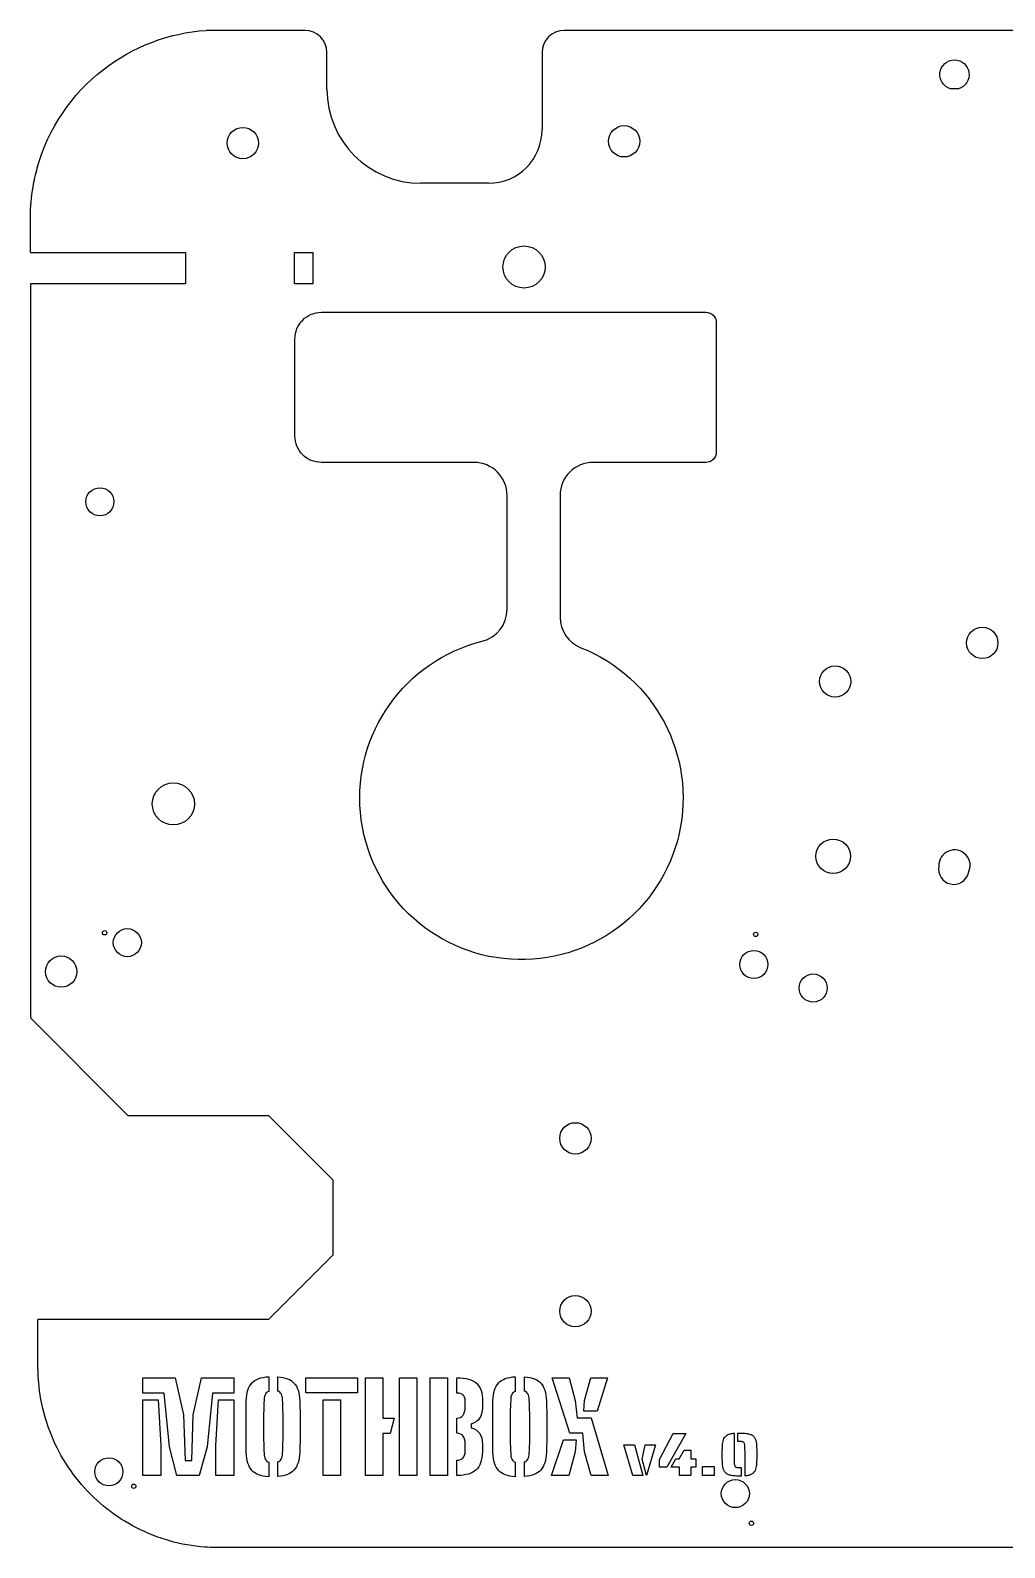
# Model space of a CAD drawing. Header units: millimetres. Extents: x -118 to 119, y -70 to 71.
# Drawn here: x -118.4 to -28.3, y -69.9 to 70.5 of the extents above; entities that cross this region are included whole.
import ezdxf

# ---------------------------------------------------------------- set-up
doc = ezdxf.new("R2010")
doc.units = ezdxf.units.MM
doc.layers.add('CUTOUTS', color=1, linetype='CONTINUOUS')
doc.layers.add('PERIMETER', color=5, linetype='CONTINUOUS')

msp = doc.modelspace()

# ---------------------------------------------------------------- linework, layer by layer
at = {"layer": 'CUTOUTS'}
for p, q in [((-96.38, -54.06), (-96.38, -55.42)), ((-95.54, -55.4), (-95.54, -54.06)), ((-78.96, -55.57), (-78.96, -54.16)), ((-73.56, -54.06), (-73.56, -55.42)), ((-72.71, -55.4), (-72.71, -54.06)), ((-78.2, -56.9), (-78.2, -56.25)), ((-76.59, -56.34), (-76.59, -56.65)), ((-78.96, -59.3), (-78.96, -57.89)), ((-77.63, -58.44), (-77.63, -58.79)), ((-53.32, -59.29), (-53.32, -61.26)), ((-52.98, -60.06), (-52.98, -59.27)), ((-52.92, -59.27), (-52.81, -59.27)), ((-78.2, -61), (-78.2, -60.39)), ((-52.3, -63.24), (-52.3, -61.26)), ((-96.38, -61.97), (-96.38, -63.32)), ((-95.54, -63.29), (-95.54, -61.95)), ((-78.96, -63.2), (-78.96, -61.79)), ((-73.56, -61.97), (-73.56, -63.32)), ((-72.71, -63.29), (-72.71, -61.95)), ((-52.81, -62.47), (-52.7, -62.47)), ((-52.65, -62.47), (-52.65, -63.26)), ((-52.7, -63.26), (-52.81, -63.26))]:
    msp.add_line(p, q, dxfattribs=at)
for points in [[(-32.56, 65.14), (-33.29, 65.14, -7.28011)], [(-74.32, 16.96), (-74.32, 27.5, 0.414214), (-77.37, 30.55), (-91.5, 30.55, -0.414214), (-93.95, 33), (-93.95, 42, -0.414214), (-91.5, 44.45), (-55.92, 44.45, -0.414214), (-54.97, 43.5), (-54.97, 31.5, -0.414214), (-55.92, 30.55), (-66.37, 30.55, 0.414214), (-69.42, 27.5), (-69.42, 16.23, 0.3075), (-67.49, 13.4, -6.374203), (-76.63, 14, 0.344158)], [(-31.64, -7.43, 1.306643), (-34.37, -6.82, 0.977542)]]:
    msp.add_lwpolyline(points, format="xyb", close=True, dxfattribs=at)
for points in [[(-93.99, 47.09), (-93.99, 49.99), (-92.29, 49.99), (-92.29, 47.09)], [(-105.02, -54.16), (-104.27, -57.58), (-104.12, -61.8), (-103.5, -61.8), (-103.36, -57.58), (-102.6, -54.16), (-99.61, -54.16), (-99.61, -55.57), (-101.58, -55.57), (-102.07, -60.55), (-102.82, -63.21), (-104.87, -63.21), (-105.56, -60.55), (-106.05, -55.57), (-108.02, -55.57), (-108.02, -54.16)], [(-88.17, -55.56), (-92.95, -55.56), (-92.95, -54.16), (-88.17, -54.16)], [(-85.15, -59.31), (-85.82, -59.31), (-85.82, -63.21), (-87.43, -63.21), (-87.43, -54.16), (-85.82, -54.16), (-85.82, -57.9), (-84.77, -57.9)], [(-84.29, -63.21), (-84.29, -54.16), (-82.68, -54.16), (-82.68, -63.21)], [(-79.82, -54.16), (-79.82, -63.21), (-81.43, -63.21), (-81.43, -54.16)], [(-70.16, -54.16), (-68.58, -54.16), (-68.01, -56.26), (-67.85, -57.86), (-66.54, -57.86), (-64.98, -63.21), (-66.55, -63.21), (-67.15, -61), (-67.3, -59.27), (-68.52, -59.27)], [(-65.02, -54.16), (-65.99, -57.24), (-67.23, -57.24), (-67.15, -56.26), (-66.58, -54.16)], [(-108.02, -63.21), (-108.02, -56.2), (-106.62, -56.2), (-106.35, -60.44), (-106.35, -63.21)], [(-99.61, -56.2), (-99.61, -63.21), (-101.28, -63.21), (-101.28, -60.44), (-101.01, -56.2)], [(-89.74, -56.2), (-89.74, -63.21), (-91.35, -63.21), (-91.35, -56.2)], [(-67.92, -59.9), (-68.01, -61), (-68.62, -63.21), (-70.2, -63.21), (-69.1, -59.9)], [(-62.54, -60.35), (-61.77, -63.21), (-62.7, -63.21), (-63.53, -60.35)], [(-61.53, -60.35), (-60.58, -60.35), (-61.41, -63.2), (-61.82, -61.69)], [(-57.79, -59.31), (-59.55, -62.44), (-60.23, -62.44), (-60.23, -61.71), (-58.95, -59.31)], [(-58.37, -62.44), (-59.15, -62.44), (-58.71, -61.65), (-58.39, -61.65), (-57.95, -60.85), (-57.33, -60.85), (-57.33, -61.65), (-56.85, -61.65), (-56.85, -62.44), (-57.33, -62.44), (-57.33, -63.21), (-58.37, -63.21)], [(-56.23, -62.36), (-55.15, -62.36), (-55.15, -63.21), (-56.23, -63.21)]]:
    msp.add_lwpolyline(points, close=True, dxfattribs=at)
for centre, radius in [((-98.77, 60.11), 1.45), ((-63.49, 60.27), 1.45), ((-72.75, 48.64), 1.95), ((-112, 26.91), 1.3), ((-30.35, 13.85), 1.45), ((-43.97, 10.28), 1.45), ((-105.2, -1.05), 1.95), ((-44.15, -5.9), 1.6), ((-109.46, -13.89), 1.3), ((-111.56, -12.98), 0.2), ((-51.31, -13.13), 0.2), ((-115.58, -16.57), 1.45), ((-51.49, -15.91), 1.3), ((-46, -18.09), 1.3), ((-68, -32), 1.45), ((-68, -48), 1.45), ((-111.17, -62.86), 1.3), ((-108.87, -64.2), 0.2), ((-53.2, -64.88), 1.3), ((-51.72, -67.62), 0.2)]:
    msp.add_circle(centre, radius, dxfattribs=at)
for points in [[(-98.45, -56.28), (-98.43, -55.53), (-98.26, -54.99), (-97.93, -54.63)], [(-97.93, -54.63), (-97.61, -54.3), (-97.1, -54.1), (-96.38, -54.06)], [(-95.54, -54.06), (-94.85, -54.12), (-94.35, -54.31), (-94.04, -54.65)], [(-78.96, -54.16), (-78.13, -54.16), (-77.53, -54.34), (-77.16, -54.66)], [(-77.16, -54.66), (-76.78, -55), (-76.59, -55.55), (-76.59, -56.34)], [(-75.63, -56.28), (-75.61, -55.53), (-75.43, -54.99), (-75.11, -54.63)], [(-75.11, -54.63), (-74.79, -54.3), (-74.28, -54.1), (-73.56, -54.06)], [(-72.71, -54.06), (-72.02, -54.12), (-71.52, -54.31), (-71.21, -54.65)], [(-96.69, -55.68), (-96.77, -55.81), (-96.81, -55.98), (-96.81, -56.2)], [(-96.38, -55.42), (-96.52, -55.47), (-96.62, -55.56), (-96.69, -55.68)], [(-95.22, -55.66), (-95.29, -55.53), (-95.4, -55.45), (-95.54, -55.4)], [(-95.1, -56.18), (-95.11, -55.97), (-95.14, -55.79), (-95.22, -55.66)], [(-73.87, -55.68), (-73.95, -55.81), (-73.99, -55.98), (-73.99, -56.2)], [(-73.56, -55.42), (-73.7, -55.47), (-73.8, -55.56), (-73.87, -55.68)], [(-72.39, -55.66), (-72.46, -55.53), (-72.57, -55.45), (-72.71, -55.4)], [(-72.27, -56.18), (-72.28, -55.97), (-72.31, -55.79), (-72.39, -55.66)], [(-98.47, -57.51), (-98.47, -57.12), (-98.46, -56.71), (-98.45, -56.28)], [(-98.47, -58.68), (-98.47, -58.3), (-98.47, -57.91), (-98.47, -57.51)], [(-96.85, -57.45), (-96.86, -57.86), (-96.87, -58.27), (-96.87, -58.69)], [(-96.81, -56.2), (-96.83, -56.61), (-96.84, -57.03), (-96.85, -57.45)], [(-93.47, -57.5), (-93.46, -57.9), (-93.46, -58.29), (-93.46, -58.67)], [(-78.4, -57.63), (-78.27, -57.45), (-78.2, -57.21), (-78.2, -56.9)], [(-75.65, -57.51), (-75.65, -57.12), (-75.64, -56.71), (-75.63, -56.28)], [(-75.65, -58.68), (-75.65, -58.3), (-75.65, -57.91), (-75.65, -57.51)], [(-74.03, -57.45), (-74.04, -57.86), (-74.05, -58.27), (-74.05, -58.69)], [(-73.99, -56.2), (-74.01, -56.61), (-74.02, -57.03), (-74.03, -57.45)], [(-70.64, -57.5), (-70.63, -57.9), (-70.63, -58.29), (-70.63, -58.67)], [(-96.87, -58.69), (-96.87, -59.1), (-96.86, -59.51), (-96.85, -59.93)], [(-95.05, -59.91), (-95.05, -59.5), (-95.04, -59.08), (-95.04, -58.67)], [(-78.96, -57.89), (-78.72, -57.89), (-78.53, -57.8), (-78.4, -57.63)], [(-74.05, -58.69), (-74.05, -59.1), (-74.04, -59.51), (-74.03, -59.93)], [(-72.22, -59.91), (-72.22, -59.5), (-72.21, -59.08), (-72.21, -58.67)], [(-96.85, -59.93), (-96.84, -60.34), (-96.83, -60.75), (-96.81, -61.17)], [(-95.1, -61.16), (-95.08, -60.74), (-95.06, -60.32), (-95.05, -59.91)], [(-78.39, -59.56), (-78.51, -59.4), (-78.7, -59.31), (-78.96, -59.3)], [(-78.2, -60.39), (-78.2, -60.01), (-78.26, -59.74), (-78.39, -59.56)], [(-74.03, -59.93), (-74.02, -60.34), (-74.01, -60.75), (-73.99, -61.17)], [(-72.27, -61.16), (-72.25, -60.74), (-72.23, -60.32), (-72.22, -59.91)], [(-52.98, -59.27), (-52.96, -59.27), (-52.94, -59.27), (-52.92, -59.27)], [(-97.93, -62.73), (-98.25, -62.38), (-98.43, -61.84), (-98.45, -61.07)], [(-96.81, -61.17), (-96.81, -61.39), (-96.77, -61.57), (-96.69, -61.7)], [(-96.69, -61.7), (-96.62, -61.83), (-96.51, -61.92), (-96.38, -61.97)], [(-95.54, -61.95), (-95.4, -61.9), (-95.29, -61.81), (-95.22, -61.69)], [(-95.22, -61.69), (-95.14, -61.56), (-95.1, -61.38), (-95.1, -61.16)], [(-93.51, -61.06), (-93.54, -61.81), (-93.71, -62.36), (-94.04, -62.7)], [(-75.11, -62.73), (-75.43, -62.38), (-75.61, -61.84), (-75.63, -61.07)], [(-73.99, -61.17), (-73.99, -61.39), (-73.95, -61.57), (-73.87, -61.7)], [(-73.87, -61.7), (-73.8, -61.83), (-73.69, -61.92), (-73.56, -61.97)], [(-72.71, -61.95), (-72.57, -61.9), (-72.46, -61.81), (-72.39, -61.69)], [(-72.39, -61.69), (-72.31, -61.56), (-72.27, -61.38), (-72.27, -61.16)], [(-70.68, -61.06), (-70.71, -61.81), (-70.89, -62.36), (-71.21, -62.7)], [(-96.38, -63.32), (-97.1, -63.26), (-97.62, -63.07), (-97.93, -62.73)], [(-94.04, -62.7), (-94.35, -63.04), (-94.84, -63.24), (-95.54, -63.29)], [(-77.19, -62.69), (-77.54, -63.02), (-78.13, -63.19), (-78.96, -63.2)], [(-73.56, -63.32), (-74.28, -63.26), (-74.8, -63.07), (-75.11, -62.73)], [(-71.21, -62.7), (-71.52, -63.04), (-72.01, -63.24), (-72.71, -63.29)], [(-52.65, -63.26), (-52.67, -63.26), (-52.68, -63.26), (-52.7, -63.26)]]:
    msp.add_open_spline(points, degree=3, dxfattribs=at)
for points, knots in [([(-94.04, -54.65), (-93.71, -54.99), (-93.53, -55.54), (-93.51, -56.28), (-93.51, -56.28), (-93.51, -56.28), (-93.51, -56.28)], [-1, -1, -1, -1, 0, 0, 0, 0.00006, 0.00006, 0.00006, 0.00006]), ([(-71.21, -54.65), (-70.89, -54.99), (-70.71, -55.54), (-70.68, -56.28), (-70.68, -56.28), (-70.68, -56.28), (-70.68, -56.28)], [-1, -1, -1, -1, 0, 0, 0, 0.00006, 0.00006, 0.00006, 0.00006]), ([(-78.41, -55.74), (-78.41, -55.74), (-78.41, -55.74), (-78.41, -55.74), (-78.55, -55.63), (-78.73, -55.57), (-78.96, -55.57)], [-1.001426, -1.001426, -1.001426, -1.001426, -1, -1, -1, -0.0577216, -0.0577216, -0.0577216, -0.0577216]), ([(-78.2, -56.25), (-78.2, -56.03), (-78.27, -55.86), (-78.41, -55.74), (-78.41, -55.74), (-78.41, -55.74), (-78.41, -55.74)], [-1, -1, -1, -1, 0, 0, 0, 0.001477, 0.001477, 0.001477, 0.001477]), ([(-95.05, -57.43), (-95.05, -57.43), (-95.05, -57.43), (-95.05, -57.43), (-95.07, -57.02), (-95.08, -56.6), (-95.1, -56.18)], [-1.000388, -1.000388, -1.000388, -1.000388, -1, -1, -1, 0, 0, 0, 0]), ([(-95.04, -58.67), (-95.04, -58.26), (-95.05, -57.84), (-95.05, -57.43), (-95.05, -57.43), (-95.05, -57.43), (-95.05, -57.43)], [-1, -1, -1, -1, 0, 0, 0, 0.000388, 0.000388, 0.000388, 0.000388]), ([(-93.51, -56.28), (-93.51, -56.28), (-93.51, -56.28), (-93.51, -56.28), (-93.49, -56.71), (-93.48, -57.12), (-93.47, -57.5)], [-1.000106, -1.000106, -1.000106, -1.000106, -1, -1, -1, 0, 0, 0, 0]), ([(-76.6, -56.94), (-76.6, -56.94), (-76.6, -56.94), (-76.6, -56.94), (-76.62, -57.34), (-76.71, -57.67), (-76.86, -57.9)], [-1.0005139, -1.0005139, -1.0005139, -1.0005139, -1, -1, -1, -0.0006644, -0.0006644, -0.0006644, -0.0006644]), ([(-76.59, -56.65), (-76.59, -56.74), (-76.59, -56.84), (-76.6, -56.94), (-76.6, -56.94), (-76.6, -56.94), (-76.6, -56.94)], [-1, -1, -1, -1, 0, 0, 0, 0.002223, 0.002223, 0.002223, 0.002223]), ([(-72.22, -57.43), (-72.22, -57.43), (-72.22, -57.43), (-72.22, -57.43), (-72.24, -57.02), (-72.26, -56.6), (-72.27, -56.18)], [-1.000388, -1.000388, -1.000388, -1.000388, -1, -1, -1, 0, 0, 0, 0]), ([(-72.21, -58.67), (-72.21, -58.26), (-72.22, -57.84), (-72.22, -57.43), (-72.22, -57.43), (-72.22, -57.43), (-72.22, -57.43)], [-1, -1, -1, -1, 0, 0, 0, 0.000388, 0.000388, 0.000388, 0.000388]), ([(-70.68, -56.28), (-70.68, -56.28), (-70.68, -56.28), (-70.68, -56.28), (-70.67, -56.71), (-70.65, -57.12), (-70.64, -57.5)], [-1.000106, -1.000106, -1.000106, -1.000106, -1, -1, -1, -0.000036, -0.000036, -0.000036, -0.000036]), ([(-98.47, -59.84), (-98.47, -59.84), (-98.47, -59.84), (-98.47, -59.84), (-98.47, -59.45), (-98.47, -59.06), (-98.47, -58.68)], [-1.000437, -1.000437, -1.000437, -1.000437, -1, -1, -1, 0, 0, 0, 0]), ([(-93.46, -58.67), (-93.46, -59.05), (-93.46, -59.44), (-93.47, -59.83), (-93.47, -59.83), (-93.47, -59.83), (-93.47, -59.83)], [-1, -1, -1, -1, 0, 0, 0, 0.000009, 0.000009, 0.000009, 0.000009]), ([(-76.86, -57.9), (-77.03, -58.14), (-77.26, -58.32), (-77.59, -58.42), (-77.6, -58.43), (-77.62, -58.43), (-77.63, -58.44)], [-0.999346, -0.999346, -0.999346, -0.999346, 0, 0, 0, 0.033714, 0.033714, 0.033714, 0.033714]), ([(-77.63, -58.79), (-77.62, -58.79), (-77.6, -58.79), (-77.59, -58.8), (-77.25, -58.91), (-77.01, -59.09), (-76.85, -59.32)], [-1.032323, -1.032323, -1.032323, -1.032323, -1, -1, -1, -0.001074, -0.001074, -0.001074, -0.001074]), ([(-75.65, -59.84), (-75.65, -59.84), (-75.65, -59.84), (-75.65, -59.84), (-75.65, -59.45), (-75.65, -59.06), (-75.65, -58.68)], [-1.000437, -1.000437, -1.000437, -1.000437, -1, -1, -1, 0, 0, 0, 0]), ([(-70.63, -58.67), (-70.63, -59.05), (-70.63, -59.44), (-70.64, -59.83), (-70.64, -59.83), (-70.64, -59.83), (-70.64, -59.83)], [-1, -1, -1, -1, 0, 0, 0, 0.000009, 0.000009, 0.000009, 0.000009]), ([(-98.45, -61.07), (-98.46, -60.64), (-98.47, -60.23), (-98.47, -59.84), (-98.47, -59.84), (-98.47, -59.84), (-98.47, -59.84)], [-1, -1, -1, -1, 0, 0, 0, 0.000437, 0.000437, 0.000437, 0.000437]), ([(-93.47, -59.83), (-93.47, -59.83), (-93.47, -59.83), (-93.47, -59.83), (-93.48, -60.22), (-93.49, -60.63), (-93.51, -61.06)], [-1.000009, -1.000009, -1.000009, -1.000009, -1, -1, -1, 0, 0, 0, 0]), ([(-76.85, -59.32), (-76.7, -59.57), (-76.6, -59.89), (-76.6, -60.31), (-76.6, -60.31), (-76.6, -60.32), (-76.6, -60.32)], [-0.9989368, -0.9989368, -0.9989368, -0.9989368, 0, 0, 0, 0.0008533, 0.0008533, 0.0008533, 0.0008533]), ([(-76.6, -60.32), (-76.6, -60.32), (-76.6, -60.32), (-76.6, -60.32), (-76.59, -60.44), (-76.59, -60.56), (-76.59, -60.66)], [-1.002875, -1.002875, -1.002875, -1.002875, -1, -1, -1, 0, 0, 0, 0]), ([(-75.63, -61.07), (-75.64, -60.64), (-75.65, -60.23), (-75.65, -59.84), (-75.65, -59.84), (-75.65, -59.84), (-75.65, -59.84)], [-1, -1, -1, -1, 0, 0, 0, 0.000437, 0.000437, 0.000437, 0.000437]), ([(-70.64, -59.83), (-70.64, -59.83), (-70.64, -59.83), (-70.64, -59.83), (-70.65, -60.22), (-70.67, -60.63), (-70.68, -61.06)], [-1.000009, -1.000009, -1.000009, -1.000009, -1, -1, -1, 0, 0, 0, 0]), ([(-54.41, -61.26), (-54.41, -61.08), (-54.41, -60.89), (-54.4, -60.71), (-54.4, -60.58), (-54.39, -60.45), (-54.38, -60.31)], [0.00000925, 0.00000925, 0.00000925, 0.00000925, 0.05523643, 0.05523643, 0.05523643, 0.09528234, 0.09528234, 0.09528234, 0.09528234]), ([(-54.38, -60.31), (-54.37, -60.21), (-54.36, -60.11), (-54.34, -60.02), (-54.32, -59.94), (-54.29, -59.86), (-54.26, -59.78)], [0.00011774, 0.00011774, 0.00011774, 0.00011774, 0.03028986, 0.03028986, 0.03028986, 0.05604769, 0.05604769, 0.05604769, 0.05604769]), ([(-54.26, -59.78), (-54.21, -59.71), (-54.17, -59.64), (-54.12, -59.58), (-54.07, -59.53), (-54, -59.48), (-53.92, -59.44)], [0.00036906, 0.00036906, 0.00036906, 0.00036906, 0.02602452, 0.02602452, 0.02602452, 0.05169321, 0.05169321, 0.05169321, 0.05169321]), ([(-53.92, -59.44), (-53.83, -59.4), (-53.74, -59.36), (-53.64, -59.34), (-53.54, -59.31), (-53.43, -59.3), (-53.32, -59.29)], [0.00042738, 0.00042738, 0.00042738, 0.00042738, 0.03061741, 0.03061741, 0.03061741, 0.06386043, 0.06386043, 0.06386043, 0.06386043]), ([(-52.81, -60.06), (-52.81, -60.06), (-52.81, -60.06), (-52.82, -60.06), (-52.85, -60.06), (-52.88, -60.06), (-52.91, -60.06), (-52.94, -60.06), (-52.96, -60.06), (-52.98, -60.06)], [-0.00004691, -0.00004691, -0.00004691, -0.00004691, 0, 0, 0, 0.00974278, 0.00974278, 0.00974278, 0.0161393, 0.0161393, 0.0161393, 0.0161393]), ([(-52.81, -59.27), (-52.63, -59.27), (-52.45, -59.27), (-52.28, -59.29), (-52.15, -59.31), (-52.02, -59.34), (-51.89, -59.37)], [0, 0, 0, 0, 0.05412955, 0.05412955, 0.05412955, 0.09463858, 0.09463858, 0.09463858, 0.09463858]), ([(-52.52, -60.08), (-52.52, -60.08), (-52.52, -60.08), (-52.52, -60.08), (-52.56, -60.08), (-52.6, -60.07), (-52.64, -60.06), (-52.7, -60.06), (-52.76, -60.06), (-52.81, -60.06), (-52.81, -60.06), (-52.81, -60.06), (-52.81, -60.06)], [-0.0006075, -0.0006075, -0.0006075, -0.0006075, 0, 0, 0, 0.01143408, 0.01143408, 0.01143408, 0.02837979, 0.02837979, 0.02837979, 0.02842655, 0.02842655, 0.02842655, 0.02842655]), ([(-52.36, -60.24), (-52.36, -60.24), (-52.36, -60.24), (-52.36, -60.23), (-52.38, -60.21), (-52.39, -60.17), (-52.42, -60.14), (-52.45, -60.11), (-52.48, -60.1), (-52.51, -60.09), (-52.51, -60.09), (-52.51, -60.08), (-52.52, -60.08)], [-0.00053086, -0.00053086, -0.00053086, -0.00053086, 0, 0, 0, 0.0095759, 0.0095759, 0.0095759, 0.01815094, 0.01815094, 0.01815094, 0.01874219, 0.01874219, 0.01874219, 0.01874219]), ([(-52.31, -60.6), (-52.31, -60.6), (-52.31, -60.6), (-52.31, -60.6), (-52.31, -60.53), (-52.32, -60.46), (-52.33, -60.38), (-52.34, -60.34), (-52.35, -60.29), (-52.36, -60.24), (-52.36, -60.24), (-52.36, -60.24), (-52.36, -60.24)], [-0.00006213, -0.00006213, -0.00006213, -0.00006213, 0, 0, 0, 0.02085795, 0.02085795, 0.02085795, 0.03468444, 0.03468444, 0.03468444, 0.0352322, 0.0352322, 0.0352322, 0.0352322]), ([(-51.89, -59.37), (-51.79, -59.4), (-51.69, -59.44), (-51.61, -59.49), (-51.55, -59.54), (-51.49, -59.61), (-51.43, -59.68)], [0.00032119, 0.00032119, 0.00032119, 0.00032119, 0.03176468, 0.03176468, 0.03176468, 0.05956084, 0.05956084, 0.05956084, 0.05956084]), ([(-51.43, -59.68), (-51.38, -59.76), (-51.34, -59.84), (-51.31, -59.92), (-51.28, -60.01), (-51.27, -60.11), (-51.25, -60.22)], [0.00052335, 0.00052335, 0.00052335, 0.00052335, 0.027502, 0.027502, 0.027502, 0.05950501, 0.05950501, 0.05950501, 0.05950501]), ([(-51.25, -60.22), (-51.24, -60.37), (-51.23, -60.51), (-51.23, -60.65), (-51.22, -60.86), (-51.22, -61.06), (-51.22, -61.26)], [0.0001525, 0.0001525, 0.0001525, 0.0001525, 0.0436831, 0.0436831, 0.0436831, 0.1047358, 0.1047358, 0.1047358, 0.1047358]), ([(-78.96, -61.79), (-78.72, -61.78), (-78.54, -61.72), (-78.41, -61.59), (-78.41, -61.59), (-78.41, -61.59), (-78.41, -61.59)], [-0.9442219, -0.9442219, -0.9442219, -0.9442219, 0, 0, 0, 0.0014049, 0.0014049, 0.0014049, 0.0014049]), ([(-78.41, -61.59), (-78.41, -61.59), (-78.41, -61.59), (-78.41, -61.59), (-78.27, -61.44), (-78.2, -61.24), (-78.2, -61)], [-1.001362, -1.001362, -1.001362, -1.001362, -1, -1, -1, 0, 0, 0, 0]), ([(-76.6, -61.02), (-76.6, -61.02), (-76.6, -61.02), (-76.6, -61.02), (-76.63, -61.8), (-76.83, -62.35), (-77.19, -62.69)], [-1.000197, -1.000197, -1.000197, -1.000197, -1, -1, -1, 0, 0, 0, 0]), ([(-76.59, -60.66), (-76.59, -60.77), (-76.59, -60.88), (-76.6, -61.02), (-76.6, -61.02), (-76.6, -61.02), (-76.6, -61.02)], [-1, -1, -1, -1, 0, 0, 0, 0.001157, 0.001157, 0.001157, 0.001157]), ([(-54.37, -62.3), (-54.38, -62.16), (-54.39, -62.02), (-54.4, -61.87), (-54.41, -61.67), (-54.41, -61.47), (-54.41, -61.26)], [0.0001589, 0.0001589, 0.0001589, 0.0001589, 0.0433929, 0.0433929, 0.0433929, 0.1047363, 0.1047363, 0.1047363, 0.1047363]), ([(-53.32, -61.26), (-53.32, -61.4), (-53.32, -61.54), (-53.32, -61.68), (-53.32, -61.76), (-53.32, -61.84), (-53.32, -61.92), (-53.32, -61.92), (-53.32, -61.92), (-53.32, -61.92)], [0, 0, 0, 0, 0.04142465, 0.04142465, 0.04142465, 0.06570184, 0.06570184, 0.06570184, 0.06578588, 0.06578588, 0.06578588, 0.06578588]), ([(-52.3, -61.26), (-52.3, -61.12), (-52.3, -60.98), (-52.31, -60.84), (-52.31, -60.76), (-52.31, -60.68), (-52.31, -60.6), (-52.31, -60.6), (-52.31, -60.6), (-52.31, -60.6)], [0, 0, 0, 0, 0.04186071, 0.04186071, 0.04186071, 0.06628323, 0.06628323, 0.06628323, 0.06634555, 0.06634555, 0.06634555, 0.06634555]), ([(-51.22, -61.26), (-51.22, -61.45), (-51.22, -61.63), (-51.23, -61.81), (-51.23, -61.95), (-51.24, -62.08), (-51.24, -62.21)], [0.0000106, 0.0000106, 0.0000106, 0.0000106, 0.0552364, 0.0552364, 0.0552364, 0.09528229, 0.09528229, 0.09528229, 0.09528229]), ([(-54.2, -62.84), (-54.25, -62.76), (-54.29, -62.68), (-54.31, -62.6), (-54.35, -62.51), (-54.36, -62.41), (-54.37, -62.3)], [0.0004901, 0.0004901, 0.0004901, 0.0004901, 0.02737085, 0.02737085, 0.02737085, 0.05893977, 0.05893977, 0.05893977, 0.05893977]), ([(-53.74, -63.16), (-53.84, -63.12), (-53.94, -63.09), (-54.01, -63.03), (-54.08, -62.98), (-54.14, -62.91), (-54.2, -62.84)], [0.00032075, 0.00032075, 0.00032075, 0.00032075, 0.03202364, 0.03202364, 0.03202364, 0.06021361, 0.06021361, 0.06021361, 0.06021361]), ([(-52.81, -63.26), (-52.99, -63.26), (-53.17, -63.26), (-53.34, -63.23), (-53.48, -63.22), (-53.61, -63.19), (-53.74, -63.16)], [0, 0, 0, 0, 0.05376661, 0.05376661, 0.05376661, 0.09434726, 0.09434726, 0.09434726, 0.09434726]), ([(-53.32, -61.92), (-53.32, -61.92), (-53.32, -61.92), (-53.32, -61.92), (-53.31, -61.99), (-53.31, -62.06), (-53.3, -62.13), (-53.29, -62.18), (-53.28, -62.23), (-53.26, -62.28), (-53.26, -62.28), (-53.26, -62.28), (-53.26, -62.29)], [-0.00008376, -0.00008376, -0.00008376, -0.00008376, 0, 0, 0, 0.02043639, 0.02043639, 0.02043639, 0.03535077, 0.03535077, 0.03535077, 0.03584124, 0.03584124, 0.03584124, 0.03584124]), ([(-53.26, -62.29), (-53.26, -62.29), (-53.26, -62.29), (-53.26, -62.29), (-53.25, -62.32), (-53.23, -62.35), (-53.2, -62.39), (-53.17, -62.41), (-53.14, -62.43), (-53.12, -62.44), (-53.11, -62.44), (-53.11, -62.44), (-53.11, -62.44)], [-0.0004758, -0.0004758, -0.0004758, -0.0004758, 0, 0, 0, 0.00953692, 0.00953692, 0.00953692, 0.01792597, 0.01792597, 0.01792597, 0.01854755, 0.01854755, 0.01854755, 0.01854755]), ([(-53.11, -62.44), (-53.11, -62.44), (-53.11, -62.44), (-53.1, -62.44), (-53.07, -62.45), (-53.03, -62.46), (-52.99, -62.46), (-52.93, -62.47), (-52.87, -62.47), (-52.81, -62.47)], [-0.00063787, -0.00063787, -0.00063787, -0.00063787, 0, 0, 0, 0.01121946, 0.01121946, 0.01121946, 0.02809274, 0.02809274, 0.02809274, 0.02809274]), ([(-52.7, -62.47), (-52.7, -62.47), (-52.7, -62.47), (-52.7, -62.47), (-52.68, -62.47), (-52.67, -62.47), (-52.65, -62.47)], [-0.00010651, -0.00010651, -0.00010651, -0.00010651, 0, 0, 0, 0.004372894, 0.004372894, 0.004372894, 0.004372894]), ([(-51.71, -63.09), (-51.8, -63.12), (-51.89, -63.16), (-51.98, -63.19), (-52.09, -63.21), (-52.19, -63.23), (-52.3, -63.24)], [0.0004274, 0.0004274, 0.0004274, 0.0004274, 0.0306174, 0.0306174, 0.0306174, 0.06386066, 0.06386066, 0.06386066, 0.06386066]), ([(-51.37, -62.74), (-51.41, -62.82), (-51.46, -62.89), (-51.51, -62.94), (-51.56, -63), (-51.63, -63.04), (-51.71, -63.09)], [0.00036905, 0.00036905, 0.00036905, 0.00036905, 0.02602452, 0.02602452, 0.02602452, 0.05169301, 0.05169301, 0.05169301, 0.05169301]), ([(-51.24, -62.21), (-51.26, -62.31), (-51.27, -62.41), (-51.29, -62.5), (-51.31, -62.58), (-51.34, -62.66), (-51.37, -62.74)], [0.00011776, 0.00011776, 0.00011776, 0.00011776, 0.0302899, 0.0302899, 0.0302899, 0.05604775, 0.05604775, 0.05604775, 0.05604775])]:
    msp.add_open_spline(points, degree=3, knots=knots, dxfattribs=at)
at = {"layer": 'PERIMETER'}
for p, q in [((-93.04, 70.54), (-102.16, 70.54)), ((102.16, 70.54), (-69.04, 70.54)), ((-90.99, 65.09), (-90.99, 68.49)), ((-71.09, 68.49), (-71.09, 61.34)), ((-76.04, 56.39), (-82.29, 56.39)), ((-118.43, 49.99), (-104.09, 49.99)), ((-104.09, 49.99), (-104.09, 47.09)), ((-104.09, 47.09), (-118.43, 47.09)), ((-118.43, 47.09), (-118.43, -20.85)), ((-118.43, -20.85), (-109.4, -29.88)), ((-109.4, -29.88), (-96.4, -29.88)), ((-96.4, -29.88), (-90.43, -35.85)), ((-90.43, -35.85), (-90.43, -42.81)), ((-90.43, -42.81), (-96.4, -48.78)), ((-96.4, -48.78), (-117.73, -48.78))]:
    msp.add_line(p, q, dxfattribs=at)
for centre, radius, start, end in [((-93.04, 68.49), 2.05, 0, 90), ((-69.04, 68.49), 2.05, 90, 180), ((-82.29, 65.09), 8.7, 180, 270), ((-76.04, 61.34), 4.95, -90, 0)]:
    msp.add_arc(centre, radius, start, end, dxfattribs=at)
for points, knots in [([(-118.43, 49.99), (-118.43, 50), (-118.43, 50.02), (-118.43, 50.04), (-118.43, 51.11), (-118.43, 51.99), (-118.43, 52.68), (-118.43, 52.84), (-118.43, 52.99), (-118.43, 53.13), (-118.43, 54.33), (-118.36, 55.07), (-118.18, 56.07), (-118.09, 56.62), (-117.95, 57.24), (-117.79, 57.82), (-116.8, 61.39), (-114.63, 64.62), (-111.7, 66.9), (-108.97, 69.03), (-105.62, 70.3), (-102.18, 70.54), (-102.18, 70.54), (-102.17, 70.54), (-102.17, 70.54), (-102.17, 70.54), (-102.16, 70.54), (-102.16, 70.54)], [60.301455, 60.301455, 60.301455, 60.301455, 60.312744, 60.312744, 60.312744, 61.037934, 61.037934, 61.037934, 61.202227, 61.202227, 61.202227, 62.548143, 62.548143, 62.548143, 63.279414, 63.279414, 63.279414, 67.773902, 67.773902, 67.773902, 71.969555, 71.969555, 71.969555, 71.975176, 71.975176, 71.975176, 71.975866, 71.975866, 71.975866, 71.975866]), ([(-17.55, -69.88), (-17.57, -69.88), (-17.58, -69.88), (-17.6, -69.88), (-44.27, -69.88), (-70.95, -69.88), (-97.62, -69.88), (-101.15, -69.88), (-101.64, -69.88), (-102.29, -69.83), (-104.5, -69.66), (-106.65, -69.05), (-108.62, -68.04), (-110.55, -67.05), (-112.28, -65.69), (-113.7, -64.03), (-115.12, -62.38), (-116.2, -60.47), (-116.88, -58.4), (-117.73, -55.83), (-117.73, -53.75), (-117.73, -52.89), (-117.73, -51.54), (-117.73, -50.18), (-117.73, -48.83), (-117.73, -48.81), (-117.73, -48.8), (-117.73, -48.78)], [4.254928, 4.254928, 4.254928, 4.254928, 4.259928, 4.259928, 4.259928, 12.262004, 12.262004, 12.262004, 13.319741, 13.319741, 13.319741, 16.897002, 16.897002, 16.897002, 20.41849, 20.41849, 20.41849, 23.940267, 23.940267, 23.940267, 28.308431, 28.308431, 28.308431, 35.181467, 35.181467, 35.181467, 35.266104, 35.266104, 35.266104, 35.266104])]:
    msp.add_open_spline(points, degree=3, knots=knots, dxfattribs=at)

doc.saveas('drawing.dxf')
